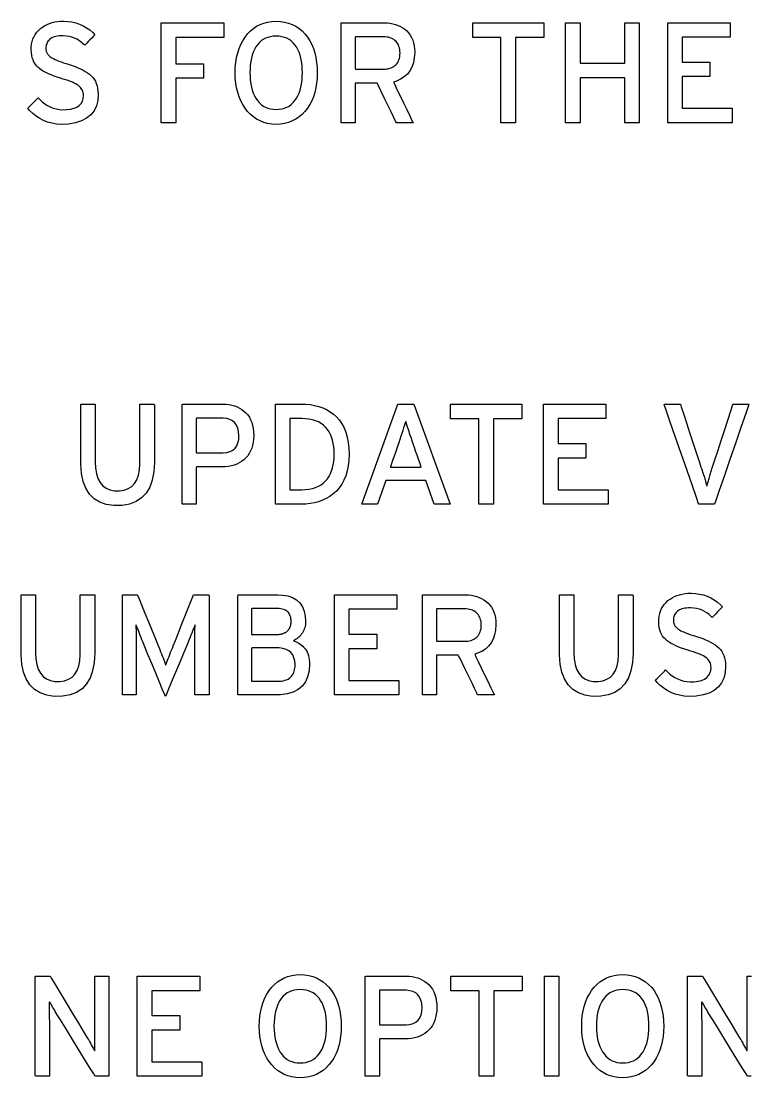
# Model space of a CAD drawing. Extents: x 1 to 47.7, y 0.2 to 33.4.
# Drawn here: x 4.24 to 6.152, y 21.392 to 24.162 of the extents above; entities that cross this region are included whole.
import ezdxf

# ---------------------------------------------------------------- set-up
doc = ezdxf.new("R2010")
doc.units = 0
doc.header["$MEASUREMENT"] = 0
doc.layers.add('6_0____DWG', color=7, linetype='CONTINUOUS')

msp = doc.modelspace()

# ---------------------------------------------------------------- linework, layer by layer
at = {"layer": '6_0____DWG'}
for points in [[(4.442, 23.9712), (4.4409, 23.9546), (4.4374, 23.94), (4.4314, 23.9273), (4.4229, 23.9165), (4.412, 23.9077), (4.3986, 23.9007), (4.3828, 23.8958), (4.3645, 23.8927), (4.3454, 23.8917), (4.3329, 23.8927), (4.321, 23.8947), (4.3097, 23.8978), (4.299, 23.9019), (4.2889, 23.907), (4.2794, 23.9131), (4.2705, 23.9203), (4.2622, 23.9284), (4.2576, 23.9342), (4.2592, 23.9358), (4.2623, 23.9389), (4.2664, 23.943), (4.271, 23.9475), (4.2755, 23.9521), (4.2796, 23.9562), (4.2828, 23.9593), (4.2845, 23.9611), (4.2884, 23.9574), (4.295, 23.9512), (4.302, 23.9458), (4.3091, 23.9413), (4.3165, 23.9375), (4.3242, 23.9344), (4.3322, 23.9322), (4.3404, 23.9308), (4.3488, 23.9301), (4.3596, 23.9303), (4.3699, 23.9316), (4.3788, 23.9338), (4.3863, 23.937), (4.3925, 23.9412), (4.3973, 23.9464), (4.4007, 23.9526), (4.4028, 23.9598), (4.4036, 23.968), (4.4034, 23.9715), (4.403, 23.9748), (4.4022, 23.9778), (4.4011, 23.9808), (4.3997, 23.9836), (4.3979, 23.9862), (4.3958, 23.9888), (4.3935, 23.9912), (4.3907, 23.9934), (4.3874, 23.9956), (4.3837, 23.9979), (4.3794, 24), (4.3747, 24.0022), (4.3694, 24.0043), (4.3637, 24.0065), (4.3575, 24.0085), (4.3508, 24.0106), (4.3431, 24.0128), (4.3345, 24.0155), (4.3264, 24.0183), (4.3188, 24.0212), (4.3117, 24.0243), (4.3052, 24.0275), (4.2992, 24.0308), (4.2937, 24.0343), (4.2887, 24.0379), (4.2842, 24.0416), (4.2802, 24.0456), (4.2767, 24.0502), (4.2738, 24.0552), (4.2713, 24.0606), (4.2694, 24.0665), (4.268, 24.0729), (4.267, 24.0798), (4.2666, 24.0871), (4.2668, 24.0948), (4.2677, 24.1022), (4.2691, 24.1091), (4.2712, 24.1157), (4.2739, 24.1219), (4.2772, 24.1278), (4.2811, 24.1332), (4.2856, 24.1383), (4.2907, 24.1429), (4.2962, 24.147), (4.3019, 24.1506), (4.308, 24.1537), (4.3144, 24.1563), (4.3211, 24.1585), (4.3282, 24.1602), (4.3355, 24.1614), (4.3432, 24.1622), (4.3516, 24.1624), (4.3628, 24.1618), (4.3735, 24.1603), (4.3837, 24.1579), (4.3935, 24.1546), (4.4029, 24.1503), (4.4118, 24.1452), (4.4202, 24.1392), (4.4282, 24.1323), (4.4336, 24.1267), (4.4321, 24.1252), (4.4292, 24.1221), (4.4252, 24.118), (4.4207, 24.1134), (4.4162, 24.1087), (4.4121, 24.1044), (4.4089, 24.1011), (4.407, 24.0991), (4.4042, 24.1015), (4.3987, 24.1066), (4.3928, 24.111), (4.3865, 24.1148), (4.38, 24.1179), (4.373, 24.1204), (4.3658, 24.1222), (4.3581, 24.1234), (4.3502, 24.124), (4.3442, 24.1239), (4.3395, 24.1236), (4.3351, 24.123), (4.3311, 24.1222), (4.3273, 24.1212), (4.3239, 24.12), (4.3208, 24.1185), (4.318, 24.1168), (4.3155, 24.1149), (4.3133, 24.1128), (4.3113, 24.1105), (4.3097, 24.1081), (4.3082, 24.1056), (4.3071, 24.1029), (4.3062, 24.1002), (4.3055, 24.0973), (4.3052, 24.0943), (4.305, 24.0913), (4.3051, 24.0897), (4.3052, 24.0883), (4.3053, 24.0869), (4.3056, 24.0855), (4.3058, 24.0842), (4.3062, 24.0829), (4.3066, 24.0817), (4.3071, 24.0805), (4.3077, 24.0793), (4.3083, 24.0781), (4.309, 24.0768), (4.3099, 24.0756), (4.3109, 24.0744), (4.3119, 24.0732), (4.3131, 24.0721), (4.3144, 24.0709), (4.3157, 24.0698), (4.3178, 24.0683), (4.321, 24.0662), (4.3247, 24.0641), (4.329, 24.062), (4.3337, 24.0599), (4.339, 24.0578), (4.3448, 24.0556), (4.351, 24.0535), (4.3578, 24.0513), (4.3658, 24.0488), (4.374, 24.0462), (4.3818, 24.0434), (4.3891, 24.0404), (4.396, 24.0373), (4.4024, 24.034), (4.4085, 24.0306), (4.4141, 24.027), (4.4192, 24.0233), (4.4239, 24.0193), (4.4281, 24.0149), (4.4317, 24.01), (4.4348, 24.0046), (4.4373, 23.9989), (4.4393, 23.9926), (4.4407, 23.9859), (4.4416, 23.9788)], [(5.0168, 24.0271), (5.0163, 24.0132), (5.015, 23.9999), (5.013, 23.9872), (5.0102, 23.9753), (5.0067, 23.964), (5.0023, 23.9534), (4.9972, 23.9435), (4.9913, 23.9343), (4.9846, 23.9256), (4.9772, 23.9178), (4.9692, 23.9111), (4.9606, 23.9053), (4.9515, 23.9006), (4.9417, 23.8968), (4.9314, 23.8941), (4.9205, 23.8923), (4.9089, 23.8916), (4.8975, 23.8923), (4.8867, 23.8941), (4.8765, 23.8968), (4.8668, 23.9006), (4.8578, 23.9053), (4.8494, 23.9111), (4.8415, 23.9178), (4.8343, 23.9256), (4.8276, 23.9343), (4.8215, 23.9435), (4.8163, 23.9534), (4.8118, 23.964), (4.8082, 23.9753), (4.8053, 23.9872), (4.8032, 23.9999), (4.802, 24.0132), (4.8015, 24.0271), (4.802, 24.0411), (4.8032, 24.0544), (4.8053, 24.0671), (4.8082, 24.0791), (4.8118, 24.0904), (4.8163, 24.1011), (4.8215, 24.1111), (4.8276, 24.1205), (4.8343, 24.1291), (4.8415, 24.1368), (4.8494, 24.1434), (4.8578, 24.1491), (4.8668, 24.1538), (4.8765, 24.1574), (4.8867, 24.1601), (4.8975, 24.1618), (4.9089, 24.1624), (4.9205, 24.1618), (4.9314, 24.1601), (4.9417, 24.1574), (4.9515, 24.1538), (4.9606, 24.1491), (4.9692, 24.1434), (4.9772, 24.1368), (4.9846, 24.1291), (4.9913, 24.1205), (4.9972, 24.1111), (5.0023, 24.1011), (5.0067, 24.0904), (5.0102, 24.0791), (5.013, 24.0671), (5.015, 24.0544), (5.0163, 24.0411)], [(5.2726, 24.0798), (5.2716, 24.0658), (5.2692, 24.0532), (5.2653, 24.042), (5.26, 24.032), (5.2533, 24.0234), (5.2451, 24.016), (5.2355, 24.01), (5.2244, 24.0054), (5.2169, 24.0025), (5.2201, 23.9959), (5.2261, 23.9834), (5.2341, 23.9669), (5.2429, 23.9486), (5.2518, 23.9304), (5.2596, 23.9142), (5.2654, 23.9021), (5.2683, 23.8961), (5.2676, 23.8958), (5.2639, 23.8958), (5.2581, 23.8958), (5.251, 23.8958), (5.2434, 23.8958), (5.2361, 23.8958), (5.23, 23.8958), (5.2259, 23.8958), (5.2245, 23.8959), (5.2223, 23.9004), (5.2171, 23.9111), (5.2098, 23.9262), (5.2013, 23.9437), (5.1927, 23.9615), (5.1847, 23.9779), (5.1784, 23.9909), (5.1748, 23.9985), (5.1737, 23.9997), (5.1698, 23.9997), (5.1629, 23.9997), (5.154, 23.9997), (5.1441, 23.9997), (5.1344, 23.9997), (5.1259, 23.9997), (5.1197, 23.9997), (5.1168, 23.9997), (5.1167, 23.9971), (5.1167, 23.9878), (5.1167, 23.9737), (5.1167, 23.9567), (5.1167, 23.9388), (5.1167, 23.9218), (5.1167, 23.9077), (5.1167, 23.8985), (5.1167, 23.8958), (5.1148, 23.8958), (5.1108, 23.8958), (5.1053, 23.8958), (5.099, 23.8958), (5.0926, 23.8958), (5.0868, 23.8958), (5.0822, 23.8958), (5.0797, 23.8958), (5.0794, 23.8988), (5.0794, 23.918), (5.0794, 23.9508), (5.0794, 23.9922), (5.0794, 24.0374), (5.0794, 24.0815), (5.0794, 24.1195), (5.0794, 24.1467), (5.0794, 24.1581), (5.0829, 24.1582), (5.0934, 24.1582), (5.1088, 24.1582), (5.1273, 24.1582), (5.1465, 24.1582), (5.1646, 24.1582), (5.1793, 24.1582), (5.1886, 24.1582), (5.193, 24.1582), (5.2008, 24.1578), (5.2083, 24.1569), (5.2154, 24.1555), (5.2223, 24.1536), (5.2288, 24.1513), (5.2351, 24.1484), (5.241, 24.145), (5.2467, 24.1411), (5.252, 24.1366), (5.2567, 24.1315), (5.2609, 24.1259), (5.2644, 24.1196), (5.2673, 24.1128), (5.2695, 24.1054), (5.2712, 24.0975), (5.2722, 24.0889)], [(4.978, 24.0271), (4.9777, 24.0374), (4.977, 24.0472), (4.9758, 24.0565), (4.9741, 24.0652), (4.972, 24.0733), (4.9693, 24.081), (4.9662, 24.0881), (4.9626, 24.0947), (4.9585, 24.1006), (4.9539, 24.1059), (4.9488, 24.1104), (4.9433, 24.1143), (4.9374, 24.1174), (4.9309, 24.1199), (4.9241, 24.1217), (4.9167, 24.1228), (4.9089, 24.1233), (4.9013, 24.1228), (4.8941, 24.1217), (4.8874, 24.1199), (4.881, 24.1174), (4.8752, 24.1143), (4.8697, 24.1104), (4.8647, 24.1059), (4.8601, 24.1006), (4.856, 24.0947), (4.8523, 24.0881), (4.8491, 24.081), (4.8464, 24.0733), (4.8442, 24.0652), (4.8425, 24.0565), (4.8412, 24.0472), (4.8405, 24.0374), (4.8403, 24.0271), (4.8405, 24.0169), (4.8412, 24.0073), (4.8425, 23.9981), (4.8442, 23.9895), (4.8464, 23.9814), (4.8491, 23.9738), (4.8523, 23.9668), (4.856, 23.9603), (4.8601, 23.9542), (4.8647, 23.9487), (4.8697, 23.944), (4.8752, 23.9399), (4.881, 23.9366), (4.8874, 23.9341), (4.8941, 23.9322), (4.9013, 23.9312), (4.9089, 23.9308), (4.9167, 23.9312), (4.9241, 23.9322), (4.9309, 23.9341), (4.9374, 23.9366), (4.9433, 23.9399), (4.9488, 23.944), (4.9539, 23.9487), (4.9585, 23.9542), (4.9626, 23.9603), (4.9662, 23.9668), (4.9693, 23.9738), (4.972, 23.9814), (4.9741, 23.9895), (4.9758, 23.9981), (4.977, 24.0073), (4.9777, 24.0169)], [(5.2342, 24.0787), (5.2339, 24.0835), (5.2334, 24.0881), (5.2325, 24.0923), (5.2313, 24.0963), (5.2299, 24.1), (5.2281, 24.1033), (5.226, 24.1064), (5.2236, 24.1091), (5.2208, 24.1117), (5.2178, 24.114), (5.2146, 24.1159), (5.2111, 24.1176), (5.2074, 24.1189), (5.2035, 24.12), (5.1993, 24.1207), (5.1949, 24.1211), (5.1908, 24.1213), (5.1872, 24.1213), (5.1789, 24.1213), (5.1676, 24.1213), (5.1548, 24.1213), (5.1418, 24.1213), (5.1301, 24.1213), (5.1214, 24.1213), (5.117, 24.1213), (5.1167, 24.1195), (5.1167, 24.1122), (5.1167, 24.1006), (5.1167, 24.0864), (5.1167, 24.0714), (5.1167, 24.0573), (5.1167, 24.0457), (5.1167, 24.0383), (5.117, 24.0366), (5.1214, 24.0366), (5.1301, 24.0366), (5.1418, 24.0366), (5.1548, 24.0366), (5.1676, 24.0366), (5.1789, 24.0366), (5.1872, 24.0366), (5.1908, 24.0366), (5.1948, 24.0367), (5.1992, 24.0371), (5.2033, 24.0378), (5.2072, 24.0388), (5.2109, 24.0401), (5.2143, 24.0417), (5.2175, 24.0435), (5.2205, 24.0457), (5.2232, 24.0482), (5.2257, 24.0509), (5.2279, 24.0539), (5.2297, 24.0573), (5.2313, 24.0609), (5.2325, 24.0649), (5.2333, 24.0692), (5.2339, 24.0738)], [(4.5896, 23.0052), (4.5881, 22.9806), (4.584, 22.959), (4.5773, 22.9404), (4.568, 22.9248), (4.5561, 22.9121), (4.5417, 22.9025), (4.5246, 22.8959), (4.505, 22.8923), (4.4833, 22.892), (4.4635, 22.8951), (4.4462, 22.9012), (4.4315, 22.9103), (4.4194, 22.9224), (4.4098, 22.9375), (4.4028, 22.9556), (4.3984, 22.9767), (4.3965, 23.0009), (4.3964, 23.0098), (4.3964, 23.0233), (4.3964, 23.0439), (4.3964, 23.0689), (4.3964, 23.0954), (4.3964, 23.1203), (4.3964, 23.141), (4.3964, 23.1545), (4.3965, 23.1582), (4.3985, 23.1582), (4.4026, 23.1582), (4.4083, 23.1582), (4.4148, 23.1582), (4.4214, 23.1582), (4.4273, 23.1582), (4.4318, 23.1582), (4.4342, 23.1582), (4.4345, 23.1561), (4.4345, 23.1445), (4.4345, 23.1251), (4.4345, 23.1009), (4.4345, 23.0747), (4.4345, 23.0494), (4.4345, 23.0278), (4.4345, 23.0127), (4.4345, 23.007), (4.4353, 22.9904), (4.4376, 22.9759), (4.4416, 22.9634), (4.4471, 22.9529), (4.4542, 22.9444), (4.4628, 22.938), (4.473, 22.9336), (4.4848, 22.9312), (4.498, 22.931), (4.5104, 22.9329), (4.5211, 22.9367), (4.5302, 22.9426), (4.5377, 22.9503), (4.5436, 22.9601), (4.5478, 22.9718), (4.5505, 22.9855), (4.5515, 23.0011), (4.5515, 23.0082), (4.5515, 23.0219), (4.5515, 23.0427), (4.5515, 23.068), (4.5515, 23.0947), (4.5515, 23.1199), (4.5515, 23.1408), (4.5515, 23.1545), (4.5516, 23.1582), (4.5535, 23.1582), (4.5577, 23.1582), (4.5634, 23.1582), (4.5699, 23.1582), (4.5764, 23.1582), (4.5823, 23.1582), (4.5869, 23.1582), (4.5893, 23.1582), (4.5896, 23.1561), (4.5896, 23.1443), (4.5896, 23.1247), (4.5896, 23.1002), (4.5896, 23.0737), (4.5896, 23.0481), (4.5896, 23.0262), (4.5896, 23.0109)], [(4.8503, 23.0761), (4.8499, 23.0669), (4.8489, 23.0583), (4.8473, 23.0501), (4.845, 23.0425), (4.8421, 23.0355), (4.8386, 23.0289), (4.8344, 23.0229), (4.8297, 23.0175), (4.8243, 23.0125), (4.8186, 23.0082), (4.8125, 23.0044), (4.8059, 23.0011), (4.799, 22.9985), (4.7916, 22.9964), (4.7838, 22.9949), (4.7757, 22.994), (4.7671, 22.9936), (4.7641, 22.9936), (4.7578, 22.9936), (4.7485, 22.9936), (4.7374, 22.9936), (4.7258, 22.9936), (4.715, 22.9936), (4.7062, 22.9936), (4.7008, 22.9936), (4.6996, 22.9932), (4.6996, 22.9872), (4.6996, 22.9758), (4.6996, 22.9607), (4.6996, 22.9438), (4.6996, 22.927), (4.6996, 22.9122), (4.6996, 22.9013), (4.6996, 22.896), (4.6988, 22.8958), (4.6955, 22.8958), (4.6904, 22.8958), (4.6842, 22.8958), (4.6777, 22.8958), (4.6716, 22.8958), (4.6665, 22.8958), (4.6632, 22.8958), (4.6623, 22.8964), (4.6623, 22.9104), (4.6623, 22.9397), (4.6623, 22.9795), (4.6623, 23.0245), (4.6623, 23.0698), (4.6623, 23.1103), (4.6623, 23.1411), (4.6623, 23.1571), (4.6641, 23.1582), (4.6728, 23.1582), (4.6869, 23.1582), (4.7042, 23.1582), (4.7227, 23.1582), (4.7405, 23.1582), (4.7554, 23.1582), (4.7654, 23.1582), (4.7696, 23.1582), (4.7778, 23.1579), (4.7856, 23.157), (4.793, 23.1556), (4.8001, 23.1536), (4.8068, 23.151), (4.8132, 23.1479), (4.8191, 23.1443), (4.8247, 23.1401), (4.83, 23.1353), (4.8347, 23.1298), (4.8388, 23.1239), (4.8422, 23.1173), (4.8451, 23.1102), (4.8473, 23.1025), (4.8489, 23.0943), (4.8499, 23.0855)], [(5.1003, 23.027), (5.0996, 23.0113), (5.0979, 22.9966), (5.0953, 22.9829), (5.0916, 22.9703), (5.087, 22.9587), (5.0814, 22.9482), (5.0748, 22.9387), (5.0672, 22.9302), (5.0587, 22.9229), (5.0497, 22.9164), (5.0404, 22.9109), (5.0305, 22.9062), (5.0203, 22.9023), (5.0095, 22.8994), (4.9984, 22.8973), (4.9867, 22.8962), (4.9763, 22.8958), (4.9729, 22.8958), (4.9652, 22.8958), (4.9547, 22.8958), (4.9426, 22.8958), (4.9305, 22.8958), (4.9196, 22.8958), (4.9115, 22.8958), (4.9074, 22.8958), (4.9071, 22.9012), (4.9071, 22.924), (4.9071, 22.9599), (4.9071, 23.0038), (4.9071, 23.0503), (4.9071, 23.0941), (4.9071, 23.1301), (4.9071, 23.1529), (4.9074, 23.1582), (4.9115, 23.1582), (4.9196, 23.1582), (4.9305, 23.1582), (4.9426, 23.1582), (4.9547, 23.1582), (4.9652, 23.1582), (4.9729, 23.1582), (4.9763, 23.1582), (4.9869, 23.158), (4.9988, 23.1569), (5.0101, 23.155), (5.0209, 23.1522), (5.0313, 23.1485), (5.0412, 23.1439), (5.0505, 23.1384), (5.0594, 23.132), (5.0678, 23.1247), (5.0752, 23.1162), (5.0817, 23.1067), (5.0873, 23.0961), (5.0918, 23.0844), (5.0954, 23.0717), (5.098, 23.0579), (5.0996, 23.043)], [(6.0594, 22.8958), (6.0578, 22.8958), (6.0537, 22.8958), (6.0478, 22.8958), (6.0409, 22.8958), (6.0337, 22.8958), (6.0271, 22.8958), (6.0217, 22.8958), (6.0185, 22.8958), (6.0174, 22.8972), (6.0117, 22.9134), (6.0011, 22.944), (5.9871, 22.9842), (5.9715, 23.0291), (5.956, 23.0737), (5.9423, 23.1133), (5.932, 23.1428), (5.9269, 23.1575), (5.9275, 23.1582), (5.9311, 23.1582), (5.9368, 23.1582), (5.9437, 23.1582), (5.9511, 23.1582), (5.9582, 23.1582), (5.9641, 23.1582), (5.9682, 23.1582), (5.9695, 23.1582), (5.9719, 23.1509), (5.9776, 23.1336), (5.9855, 23.1093), (5.9947, 23.0812), (6.0041, 23.0524), (6.0128, 23.026), (6.0196, 23.0051), (6.0236, 22.9928), (6.0247, 22.9897), (6.0256, 22.9868), (6.0266, 22.984), (6.0275, 22.9811), (6.0285, 22.9781), (6.0295, 22.9751), (6.0306, 22.972), (6.0316, 22.9689), (6.0326, 22.9657), (6.0336, 22.9624), (6.0344, 22.9593), (6.0353, 22.9564), (6.036, 22.9537), (6.0367, 22.9511), (6.0374, 22.9487), (6.0379, 22.9465), (6.0385, 22.9445), (6.039, 22.9432), (6.0394, 22.9452), (6.04, 22.9473), (6.0406, 22.9496), (6.0413, 22.952), (6.0421, 22.9547), (6.043, 22.9575), (6.044, 22.9604), (6.045, 22.9636), (6.046, 22.9669), (6.047, 22.9701), (6.0479, 22.9733), (6.0488, 22.9764), (6.0498, 22.9795), (6.0507, 22.9825), (6.0515, 22.9854), (6.0524, 22.9882), (6.0533, 22.991), (6.055, 22.9964), (6.0601, 23.0122), (6.0676, 23.0353), (6.0765, 23.0629), (6.0859, 23.0918), (6.0946, 23.1188), (6.1017, 23.1409), (6.1063, 23.1549), (6.1075, 23.1582), (6.1098, 23.1582), (6.1146, 23.1582), (6.1209, 23.1582), (6.1281, 23.1582), (6.1353, 23.1582), (6.1417, 23.1582), (6.1467, 23.1582), (6.1493, 23.1582), (6.1481, 23.1542), (6.141, 23.1335), (6.1294, 23.0998), (6.115, 23.0578), (6.0995, 23.0126), (6.0844, 22.9688), (6.0716, 22.9315), (6.0627, 22.9056)], [(4.8115, 23.0761), (4.8107, 23.0864), (4.8086, 23.0953), (4.8052, 23.1029), (4.8006, 23.1092), (4.7948, 23.1142), (4.7878, 23.1179), (4.7795, 23.1202), (4.77, 23.1212), (4.7661, 23.1213), (4.7595, 23.1213), (4.7495, 23.1213), (4.7375, 23.1213), (4.7251, 23.1213), (4.7138, 23.1213), (4.7049, 23.1213), (4.7001, 23.1213), (4.6996, 23.1199), (4.6996, 23.1122), (4.6996, 23.0997), (4.6996, 23.0842), (4.6996, 23.0677), (4.6996, 23.0521), (4.6996, 23.0396), (4.6996, 23.032), (4.7001, 23.0306), (4.7049, 23.0306), (4.7138, 23.0306), (4.7251, 23.0306), (4.7375, 23.0306), (4.7495, 23.0306), (4.7595, 23.0306), (4.7661, 23.0306), (4.77, 23.0306), (4.7797, 23.0317), (4.7882, 23.0341), (4.7953, 23.0379), (4.8012, 23.0429), (4.8057, 23.0492), (4.8089, 23.0569), (4.8109, 23.0658)], [(5.0615, 23.027), (5.0612, 23.0368), (5.0604, 23.0462), (5.059, 23.055), (5.057, 23.0633), (5.0546, 23.0712), (5.0515, 23.0786), (5.0479, 23.0855), (5.0437, 23.0919), (5.0389, 23.0978), (5.0333, 23.1031), (5.0271, 23.1076), (5.0201, 23.1115), (5.0124, 23.1146), (5.0041, 23.117), (4.995, 23.1188), (4.9853, 23.1198), (4.9764, 23.1202), (4.9748, 23.1202), (4.9714, 23.1202), (4.9666, 23.1202), (4.9612, 23.1202), (4.9557, 23.1202), (4.9508, 23.1202), (4.9471, 23.1202), (4.9453, 23.1202), (4.9452, 23.1164), (4.9452, 23.1002), (4.9452, 23.0747), (4.9452, 23.0435), (4.9452, 23.0105), (4.9452, 22.9794), (4.9452, 22.9539), (4.9452, 22.9377), (4.9453, 22.9339), (4.9471, 22.9339), (4.9508, 22.9339), (4.9557, 22.9339), (4.9612, 22.9339), (4.9666, 22.9339), (4.9714, 22.9339), (4.9748, 22.9339), (4.9764, 22.9339), (4.9853, 22.9342), (4.995, 22.9353), (5.0041, 22.9371), (5.0124, 22.9396), (5.0201, 22.9428), (5.0271, 22.9467), (5.0333, 22.9514), (5.0389, 22.9567), (5.0437, 22.9627), (5.0479, 22.9691), (5.0515, 22.976), (5.0546, 22.9833), (5.057, 22.9911), (5.059, 22.9994), (5.0604, 23.0081), (5.0612, 23.0173)], [(5.2686, 23.0537), (5.2656, 23.0623), (5.2629, 23.0706), (5.2602, 23.0785), (5.2577, 23.0861), (5.2554, 23.0933), (5.2532, 23.1002), (5.2511, 23.1067), (5.2491, 23.1129), (5.2474, 23.1093), (5.2455, 23.103), (5.2435, 23.0962), (5.2413, 23.0891), (5.2389, 23.0816), (5.2364, 23.0738), (5.2336, 23.0655), (5.2308, 23.0569), (5.2292, 23.0524), (5.2275, 23.0473), (5.2246, 23.039), (5.221, 23.0287), (5.2172, 23.0178), (5.2136, 23.0075), (5.2108, 22.9992), (5.209, 22.9941), (5.2092, 22.9932), (5.215, 22.9932), (5.2254, 22.9932), (5.2389, 22.9932), (5.2536, 22.9932), (5.2677, 22.9932), (5.2796, 22.9932), (5.2875, 22.9932), (5.2896, 22.9933), (5.2884, 22.9967), (5.2859, 23.0039), (5.2825, 23.0137), (5.2787, 23.0246), (5.2749, 23.0353), (5.2717, 23.0446), (5.2694, 23.0512)], [(4.4332, 22.5052), (4.4317, 22.4806), (4.4276, 22.459), (4.4209, 22.4404), (4.4116, 22.4248), (4.3998, 22.4121), (4.3853, 22.4025), (4.3683, 22.3959), (4.3486, 22.3923), (4.3269, 22.392), (4.3071, 22.3951), (4.2899, 22.4012), (4.2752, 22.4103), (4.263, 22.4224), (4.2535, 22.4375), (4.2465, 22.4556), (4.242, 22.4767), (4.2401, 22.5009), (4.2401, 22.5098), (4.2401, 22.5233), (4.2401, 22.5439), (4.2401, 22.5689), (4.2401, 22.5954), (4.2401, 22.6203), (4.2401, 22.641), (4.2401, 22.6545), (4.2401, 22.6582), (4.2421, 22.6582), (4.2463, 22.6582), (4.252, 22.6582), (4.2584, 22.6582), (4.265, 22.6582), (4.2709, 22.6582), (4.2754, 22.6582), (4.2779, 22.6582), (4.2781, 22.6561), (4.2781, 22.6445), (4.2781, 22.6251), (4.2781, 22.6009), (4.2781, 22.5747), (4.2781, 22.5494), (4.2781, 22.5278), (4.2781, 22.5127), (4.2781, 22.507), (4.2789, 22.4904), (4.2813, 22.4759), (4.2852, 22.4634), (4.2907, 22.4529), (4.2978, 22.4444), (4.3064, 22.438), (4.3167, 22.4336), (4.3285, 22.4312), (4.3417, 22.431), (4.354, 22.4329), (4.3647, 22.4367), (4.3738, 22.4426), (4.3813, 22.4503), (4.3872, 22.4601), (4.3914, 22.4718), (4.3941, 22.4855), (4.3951, 22.5011), (4.3952, 22.5082), (4.3952, 22.5219), (4.3952, 22.5427), (4.3952, 22.568), (4.3952, 22.5947), (4.3952, 22.6199), (4.3952, 22.6408), (4.3952, 22.6545), (4.3952, 22.6582), (4.3972, 22.6582), (4.4014, 22.6582), (4.407, 22.6582), (4.4135, 22.6582), (4.4201, 22.6582), (4.426, 22.6582), (4.4305, 22.6582), (4.433, 22.6582), (4.4332, 22.6561), (4.4332, 22.6443), (4.4332, 22.6247), (4.4332, 22.6002), (4.4332, 22.5737), (4.4332, 22.5481), (4.4332, 22.5262), (4.4332, 22.5109)], [(4.6958, 22.3957), (4.6958, 22.4007), (4.6958, 22.4141), (4.6958, 22.4333), (4.6958, 22.4559), (4.6958, 22.4796), (4.6958, 22.5017), (4.6958, 22.5198), (4.6958, 22.5315), (4.6958, 22.536), (4.6958, 22.5424), (4.6958, 22.5485), (4.6959, 22.5543), (4.696, 22.5598), (4.6961, 22.5649), (4.6962, 22.5698), (4.6963, 22.5743), (4.6964, 22.5785), (4.6959, 22.5792), (4.6945, 22.5755), (4.693, 22.5715), (4.6913, 22.5672), (4.6895, 22.5626), (4.6876, 22.5577), (4.6855, 22.5526), (4.6833, 22.5471), (4.681, 22.5413), (4.6792, 22.5369), (4.6744, 22.5254), (4.6666, 22.5067), (4.6569, 22.4836), (4.6464, 22.4585), (4.6362, 22.4341), (4.6274, 22.4131), (4.6212, 22.3981), (4.6185, 22.3917), (4.6167, 22.3959), (4.6112, 22.4092), (4.603, 22.4291), (4.5931, 22.4529), (4.5827, 22.4781), (4.5729, 22.5019), (4.5647, 22.5218), (4.5592, 22.5351), (4.5571, 22.54), (4.5548, 22.5458), (4.5526, 22.5514), (4.5506, 22.5566), (4.5486, 22.5616), (4.5468, 22.5662), (4.5451, 22.5706), (4.5435, 22.5746), (4.542, 22.5784), (4.5411, 22.5794), (4.5413, 22.5753), (4.5414, 22.5708), (4.5415, 22.566), (4.5416, 22.561), (4.5417, 22.5556), (4.5417, 22.5498), (4.5418, 22.5438), (4.5418, 22.5375), (4.5418, 22.533), (4.5418, 22.523), (4.5418, 22.5061), (4.5418, 22.4847), (4.5418, 22.4612), (4.5418, 22.4381), (4.5418, 22.4179), (4.5418, 22.4031), (4.5418, 22.396), (4.541, 22.3957), (4.538, 22.3957), (4.5333, 22.3957), (4.5276, 22.3957), (4.5215, 22.3957), (4.5156, 22.3957), (4.5107, 22.3957), (4.5072, 22.3957), (4.5059, 22.3957), (4.5059, 22.4052), (4.5059, 22.4304), (4.5059, 22.4668), (4.5059, 22.5096), (4.5059, 22.5542), (4.5059, 22.596), (4.5059, 22.6303), (4.5059, 22.6524), (4.506, 22.6582), (4.508, 22.6582), (4.5122, 22.6582), (4.518, 22.6582), (4.5245, 22.6582), (4.5311, 22.6582), (4.5372, 22.6582), (4.542, 22.6582), (4.5448, 22.6582), (4.5457, 22.6572), (4.5494, 22.6481), (4.5561, 22.6317), (4.5647, 22.6105), (4.5743, 22.587), (4.5838, 22.5636), (4.5922, 22.5428), (4.5986, 22.5271), (4.6019, 22.519), (4.6038, 22.5146), (4.6061, 22.5089), (4.6083, 22.5034), (4.6105, 22.4981), (4.6125, 22.4929), (4.6144, 22.4879), (4.6161, 22.483), (4.6178, 22.4784), (4.6194, 22.4738), (4.6209, 22.4773), (4.6225, 22.4819), (4.6243, 22.4866), (4.6261, 22.4916), (4.6281, 22.4967), (4.6302, 22.502), (4.6323, 22.5075), (4.6346, 22.5132), (4.6368, 22.5185), (4.6392, 22.5246), (4.6449, 22.5388), (4.6528, 22.5587), (4.662, 22.5817), (4.6715, 22.6054), (4.6802, 22.6274), (4.6873, 22.645), (4.6916, 22.6559), (4.6927, 22.6582), (4.6951, 22.6582), (4.6996, 22.6582), (4.7057, 22.6582), (4.7125, 22.6582), (4.7193, 22.6582), (4.7254, 22.6582), (4.7302, 22.6582), (4.7328, 22.6582), (4.7331, 22.6552), (4.7331, 22.6364), (4.7331, 22.6044), (4.7331, 22.5639), (4.7331, 22.5195), (4.7331, 22.4759), (4.7331, 22.4377), (4.7331, 22.4096), (4.7331, 22.3962), (4.7323, 22.3957), (4.7292, 22.3957), (4.7243, 22.3957), (4.7183, 22.3957), (4.712, 22.3957), (4.7059, 22.3957), (4.7007, 22.3957), (4.6971, 22.3957)], [(4.9969, 22.4763), (4.9955, 22.4586), (4.9917, 22.4431), (4.9857, 22.4298), (4.9773, 22.4187), (4.9667, 22.4097), (4.9537, 22.403), (4.9383, 22.3985), (4.9207, 22.3962), (4.9091, 22.3958), (4.9023, 22.3958), (4.8899, 22.3958), (4.874, 22.3958), (4.8565, 22.3958), (4.8393, 22.3958), (4.8244, 22.3958), (4.8136, 22.3958), (4.809, 22.3958), (4.809, 22.4037), (4.809, 22.4286), (4.809, 22.4654), (4.809, 22.5092), (4.809, 22.555), (4.809, 22.5976), (4.809, 22.6322), (4.809, 22.6537), (4.8094, 22.6582), (4.8158, 22.6582), (4.828, 22.6582), (4.8442, 22.6582), (4.8622, 22.6582), (4.8801, 22.6582), (4.896, 22.6582), (4.9076, 22.6582), (4.9132, 22.6582), (4.9258, 22.6576), (4.94, 22.6552), (4.9523, 22.6509), (4.9627, 22.6448), (4.9713, 22.6368), (4.9779, 22.627), (4.9826, 22.6153), (4.9855, 22.6018), (4.9864, 22.5891), (4.9862, 22.5846), (4.9858, 22.5803), (4.9851, 22.5762), (4.9842, 22.5723), (4.983, 22.5686), (4.9816, 22.5651), (4.9799, 22.5617), (4.978, 22.5585), (4.9759, 22.5555), (4.9737, 22.5527), (4.9713, 22.55), (4.9687, 22.5475), (4.966, 22.5452), (4.9631, 22.543), (4.9601, 22.5409), (4.9569, 22.539), (4.9544, 22.5374), (4.9581, 22.5364), (4.9618, 22.535), (4.9653, 22.5333), (4.9688, 22.5314), (4.9722, 22.5291), (4.9756, 22.5265), (4.9788, 22.5236), (4.982, 22.5203), (4.9851, 22.5168), (4.9878, 22.5129), (4.9901, 22.5087), (4.9921, 22.5042), (4.9938, 22.4993), (4.9951, 22.494), (4.996, 22.4885), (4.9966, 22.4826)], [(5.4857, 22.5798), (5.4847, 22.5658), (5.4823, 22.5532), (5.4785, 22.542), (5.4732, 22.532), (5.4664, 22.5234), (5.4582, 22.516), (5.4486, 22.51), (5.4375, 22.5054), (5.43, 22.5025), (5.4332, 22.4959), (5.4393, 22.4834), (5.4472, 22.4669), (5.4561, 22.4486), (5.4649, 22.4304), (5.4727, 22.4142), (5.4786, 22.4021), (5.4815, 22.3961), (5.4807, 22.3958), (5.4771, 22.3958), (5.4712, 22.3958), (5.4641, 22.3958), (5.4565, 22.3958), (5.4493, 22.3958), (5.4432, 22.3958), (5.439, 22.3958), (5.4376, 22.3959), (5.4355, 22.4004), (5.4302, 22.4111), (5.4229, 22.4262), (5.4145, 22.4437), (5.4058, 22.4615), (5.3979, 22.4779), (5.3916, 22.4909), (5.3879, 22.4985), (5.3869, 22.4997), (5.383, 22.4997), (5.376, 22.4997), (5.3671, 22.4997), (5.3572, 22.4997), (5.3475, 22.4997), (5.339, 22.4997), (5.3328, 22.4997), (5.3299, 22.4997), (5.3299, 22.4971), (5.3299, 22.4878), (5.3299, 22.4737), (5.3299, 22.4567), (5.3299, 22.4388), (5.3299, 22.4218), (5.3299, 22.4077), (5.3299, 22.3985), (5.3298, 22.3958), (5.328, 22.3958), (5.3239, 22.3958), (5.3184, 22.3958), (5.3121, 22.3958), (5.3057, 22.3958), (5.2999, 22.3958), (5.2954, 22.3958), (5.2929, 22.3958), (5.2926, 22.3988), (5.2926, 22.418), (5.2926, 22.4508), (5.2926, 22.4922), (5.2926, 22.5374), (5.2926, 22.5815), (5.2926, 22.6195), (5.2926, 22.6467), (5.2926, 22.6581), (5.296, 22.6582), (5.3065, 22.6582), (5.322, 22.6582), (5.3404, 22.6582), (5.3597, 22.6582), (5.3777, 22.6582), (5.3924, 22.6582), (5.4018, 22.6582), (5.4062, 22.6582), (5.414, 22.6578), (5.4214, 22.6569), (5.4286, 22.6555), (5.4354, 22.6536), (5.442, 22.6513), (5.4482, 22.6484), (5.4542, 22.645), (5.4598, 22.6411), (5.4651, 22.6366), (5.4699, 22.6315), (5.474, 22.6259), (5.4775, 22.6196), (5.4804, 22.6128), (5.4827, 22.6054), (5.4843, 22.5975), (5.4853, 22.5889)], [(5.8453, 22.5052), (5.8438, 22.4806), (5.8397, 22.459), (5.833, 22.4404), (5.8238, 22.4248), (5.8119, 22.4121), (5.7974, 22.4025), (5.7804, 22.3959), (5.7607, 22.3923), (5.739, 22.392), (5.7192, 22.3951), (5.702, 22.4012), (5.6873, 22.4103), (5.6751, 22.4224), (5.6656, 22.4375), (5.6586, 22.4556), (5.6541, 22.4767), (5.6522, 22.5009), (5.6522, 22.5098), (5.6522, 22.5233), (5.6522, 22.5439), (5.6522, 22.5689), (5.6522, 22.5954), (5.6522, 22.6203), (5.6522, 22.641), (5.6522, 22.6545), (5.6522, 22.6582), (5.6542, 22.6582), (5.6584, 22.6582), (5.6641, 22.6582), (5.6705, 22.6582), (5.6771, 22.6582), (5.683, 22.6582), (5.6875, 22.6582), (5.69, 22.6582), (5.6902, 22.6561), (5.6902, 22.6445), (5.6902, 22.6251), (5.6902, 22.6009), (5.6902, 22.5747), (5.6902, 22.5494), (5.6902, 22.5278), (5.6902, 22.5127), (5.6902, 22.507), (5.691, 22.4904), (5.6934, 22.4759), (5.6973, 22.4634), (5.7028, 22.4529), (5.7099, 22.4444), (5.7185, 22.438), (5.7288, 22.4336), (5.7406, 22.4312), (5.7538, 22.431), (5.7661, 22.4329), (5.7768, 22.4367), (5.7859, 22.4426), (5.7934, 22.4503), (5.7993, 22.4601), (5.8036, 22.4718), (5.8062, 22.4855), (5.8073, 22.5011), (5.8073, 22.5082), (5.8073, 22.5219), (5.8073, 22.5427), (5.8073, 22.568), (5.8073, 22.5947), (5.8073, 22.6199), (5.8073, 22.6408), (5.8073, 22.6545), (5.8073, 22.6582), (5.8093, 22.6582), (5.8135, 22.6582), (5.8192, 22.6582), (5.8256, 22.6582), (5.8322, 22.6582), (5.8381, 22.6582), (5.8426, 22.6582), (5.8451, 22.6582), (5.8453, 22.6561), (5.8453, 22.6443), (5.8453, 22.6247), (5.8453, 22.6002), (5.8453, 22.5737), (5.8453, 22.5481), (5.8453, 22.5262), (5.8453, 22.5109)], [(6.0883, 22.4712), (6.0872, 22.4546), (6.0837, 22.44), (6.0777, 22.4273), (6.0692, 22.4165), (6.0583, 22.4077), (6.0449, 22.4007), (6.0291, 22.3958), (6.0108, 22.3927), (5.9917, 22.3917), (5.9792, 22.3927), (5.9673, 22.3947), (5.956, 22.3978), (5.9453, 22.4019), (5.9352, 22.407), (5.9257, 22.4131), (5.9168, 22.4203), (5.9085, 22.4284), (5.9039, 22.4342), (5.9055, 22.4358), (5.9086, 22.4389), (5.9127, 22.443), (5.9173, 22.4475), (5.9218, 22.4521), (5.9259, 22.4562), (5.9291, 22.4593), (5.9308, 22.4611), (5.9347, 22.4574), (5.9414, 22.4512), (5.9483, 22.4458), (5.9554, 22.4413), (5.9628, 22.4375), (5.9705, 22.4344), (5.9785, 22.4322), (5.9867, 22.4308), (5.9951, 22.4301), (6.0059, 22.4303), (6.0162, 22.4316), (6.0251, 22.4338), (6.0326, 22.437), (6.0388, 22.4412), (6.0436, 22.4464), (6.047, 22.4526), (6.0491, 22.4598), (6.0499, 22.468), (6.0497, 22.4715), (6.0493, 22.4748), (6.0485, 22.4778), (6.0474, 22.4808), (6.046, 22.4836), (6.0442, 22.4862), (6.0421, 22.4888), (6.0398, 22.4912), (6.037, 22.4934), (6.0337, 22.4956), (6.03, 22.4979), (6.0257, 22.5), (6.021, 22.5022), (6.0157, 22.5043), (6.01, 22.5065), (6.0038, 22.5085), (5.9971, 22.5106), (5.9894, 22.5128), (5.9808, 22.5155), (5.9727, 22.5183), (5.9651, 22.5212), (5.958, 22.5243), (5.9515, 22.5275), (5.9455, 22.5308), (5.94, 22.5343), (5.935, 22.5379), (5.9305, 22.5416), (5.9265, 22.5456), (5.923, 22.5502), (5.9201, 22.5552), (5.9176, 22.5606), (5.9157, 22.5665), (5.9143, 22.5729), (5.9133, 22.5798), (5.9129, 22.5871), (5.9131, 22.5948), (5.914, 22.6022), (5.9154, 22.6091), (5.9175, 22.6157), (5.9202, 22.6219), (5.9235, 22.6278), (5.9274, 22.6332), (5.9319, 22.6383), (5.937, 22.6429), (5.9425, 22.647), (5.9482, 22.6506), (5.9543, 22.6537), (5.9607, 22.6563), (5.9674, 22.6585), (5.9745, 22.6602), (5.9818, 22.6614), (5.9895, 22.6622), (5.9979, 22.6624), (6.0091, 22.6618), (6.0198, 22.6603), (6.03, 22.6579), (6.0398, 22.6546), (6.0492, 22.6503), (6.0581, 22.6452), (6.0665, 22.6392), (6.0745, 22.6323), (6.0799, 22.6267), (6.0784, 22.6252), (6.0755, 22.6221), (6.0715, 22.618), (6.067, 22.6134), (6.0625, 22.6087), (6.0584, 22.6044), (6.0552, 22.6011), (6.0533, 22.5991), (6.0505, 22.6015), (6.045, 22.6066), (6.0391, 22.611), (6.0328, 22.6148), (6.0263, 22.6179), (6.0193, 22.6204), (6.0121, 22.6222), (6.0044, 22.6234), (5.9965, 22.624), (5.9905, 22.6239), (5.9858, 22.6236), (5.9814, 22.623), (5.9774, 22.6222), (5.9736, 22.6212), (5.9702, 22.62), (5.9671, 22.6185), (5.9643, 22.6168), (5.9618, 22.6149), (5.9596, 22.6128), (5.9576, 22.6105), (5.956, 22.6081), (5.9545, 22.6056), (5.9534, 22.6029), (5.9525, 22.6002), (5.9518, 22.5973), (5.9515, 22.5943), (5.9513, 22.5913), (5.9514, 22.5897), (5.9515, 22.5883), (5.9516, 22.5869), (5.9519, 22.5855), (5.9522, 22.5842), (5.9525, 22.5829), (5.9529, 22.5817), (5.9534, 22.5805), (5.954, 22.5793), (5.9546, 22.5781), (5.9553, 22.5768), (5.9562, 22.5756), (5.9572, 22.5744), (5.9582, 22.5732), (5.9594, 22.5721), (5.9607, 22.5709), (5.962, 22.5698), (5.9641, 22.5683), (5.9673, 22.5662), (5.971, 22.5641), (5.9753, 22.562), (5.98, 22.5599), (5.9853, 22.5578), (5.9911, 22.5556), (5.9973, 22.5535), (6.0041, 22.5513), (6.0121, 22.5488), (6.0203, 22.5462), (6.0281, 22.5434), (6.0354, 22.5404), (6.0423, 22.5373), (6.0487, 22.534), (6.0548, 22.5306), (6.0604, 22.527), (6.0655, 22.5233), (6.0702, 22.5193), (6.0744, 22.5149), (6.078, 22.51), (6.0811, 22.5046), (6.0836, 22.4989), (6.0856, 22.4926), (6.087, 22.4859), (6.0879, 22.4788)], [(4.9483, 22.5879), (4.9482, 22.5913), (4.9479, 22.5946), (4.9474, 22.5978), (4.9466, 22.6008), (4.9457, 22.6037), (4.9445, 22.6064), (4.9432, 22.609), (4.9416, 22.6115), (4.9396, 22.6137), (4.9373, 22.6157), (4.9347, 22.6174), (4.9318, 22.6188), (4.9286, 22.62), (4.9252, 22.621), (4.9214, 22.6217), (4.9174, 22.6221), (4.9131, 22.6224), (4.9104, 22.6224), (4.9035, 22.6224), (4.8936, 22.6224), (4.8819, 22.6224), (4.87, 22.6224), (4.8591, 22.6224), (4.8505, 22.6224), (4.8455, 22.6224), (4.8448, 22.6217), (4.8448, 22.6168), (4.8448, 22.6082), (4.8448, 22.5973), (4.8448, 22.5854), (4.8448, 22.5738), (4.8448, 22.5639), (4.8448, 22.557), (4.8448, 22.5544), (4.8474, 22.5544), (4.8544, 22.5544), (4.8643, 22.5544), (4.8759, 22.5544), (4.8879, 22.5544), (4.8988, 22.5544), (4.9074, 22.5544), (4.9124, 22.5544), (4.9142, 22.5544), (4.9164, 22.5545), (4.9185, 22.5547), (4.9205, 22.5549), (4.9225, 22.5553), (4.9243, 22.5557), (4.9261, 22.5562), (4.9278, 22.5568), (4.9294, 22.5575), (4.9309, 22.5582), (4.9323, 22.559), (4.9337, 22.5598), (4.9351, 22.5606), (4.9363, 22.5615), (4.9376, 22.5625), (4.9387, 22.5634), (4.9398, 22.5645), (4.9413, 22.5661), (4.9429, 22.5684), (4.9443, 22.5709), (4.9456, 22.5734), (4.9466, 22.5761), (4.9473, 22.5789), (4.9479, 22.5818), (4.9482, 22.5848)], [(5.4473, 22.5787), (5.447, 22.5835), (5.4465, 22.5881), (5.4456, 22.5923), (5.4445, 22.5963), (5.443, 22.6), (5.4412, 22.6033), (5.4391, 22.6064), (5.4367, 22.6091), (5.434, 22.6117), (5.431, 22.614), (5.4278, 22.6159), (5.4243, 22.6176), (5.4206, 22.6189), (5.4166, 22.62), (5.4124, 22.6207), (5.408, 22.6211), (5.4039, 22.6213), (5.4003, 22.6213), (5.3921, 22.6213), (5.3808, 22.6213), (5.3679, 22.6213), (5.3549, 22.6213), (5.3433, 22.6213), (5.3345, 22.6213), (5.3301, 22.6213), (5.3299, 22.6195), (5.3299, 22.6122), (5.3299, 22.6006), (5.3299, 22.5864), (5.3299, 22.5714), (5.3299, 22.5573), (5.3299, 22.5457), (5.3299, 22.5383), (5.3301, 22.5366), (5.3345, 22.5366), (5.3433, 22.5366), (5.3549, 22.5366), (5.3679, 22.5366), (5.3808, 22.5366), (5.3921, 22.5366), (5.4003, 22.5366), (5.4039, 22.5366), (5.4079, 22.5367), (5.4123, 22.5371), (5.4164, 22.5378), (5.4203, 22.5388), (5.424, 22.5401), (5.4274, 22.5417), (5.4306, 22.5435), (5.4336, 22.5457), (5.4364, 22.5482), (5.4389, 22.5509), (5.441, 22.5539), (5.4429, 22.5573), (5.4444, 22.5609), (5.4456, 22.5649), (5.4465, 22.5692), (5.447, 22.5738)], [(4.9588, 22.4752), (4.958, 22.4849), (4.9559, 22.4934), (4.9526, 22.5007), (4.948, 22.5067), (4.9422, 22.5116), (4.9351, 22.5152), (4.9268, 22.5176), (4.9172, 22.5188), (4.9125, 22.5189), (4.9066, 22.5189), (4.8971, 22.5189), (4.8855, 22.5189), (4.8731, 22.5189), (4.8615, 22.5189), (4.852, 22.5189), (4.8461, 22.5189), (4.8448, 22.5185), (4.8448, 22.5129), (4.8448, 22.5022), (4.8448, 22.4882), (4.8448, 22.4727), (4.8448, 22.4575), (4.8448, 22.4444), (4.8448, 22.4352), (4.8448, 22.4317), (4.8475, 22.4317), (4.8547, 22.4317), (4.8649, 22.4317), (4.8767, 22.4317), (4.8888, 22.4317), (4.8997, 22.4317), (4.908, 22.4317), (4.9124, 22.4317), (4.9167, 22.4318), (4.9222, 22.4322), (4.9274, 22.433), (4.9321, 22.4341), (4.9365, 22.4356), (4.9404, 22.4374), (4.9438, 22.4396), (4.9469, 22.4421), (4.9495, 22.445), (4.9516, 22.448), (4.9535, 22.4512), (4.9551, 22.4546), (4.9564, 22.4583), (4.9575, 22.4622), (4.9582, 22.4663), (4.9586, 22.4706)], [(4.4341, 21.3958), (4.4304, 21.4018), (4.4206, 21.4179), (4.4064, 21.4409), (4.3897, 21.468), (4.3724, 21.4962), (4.3562, 21.5225), (4.343, 21.5438), (4.3348, 21.5573), (4.3321, 21.5616), (4.3296, 21.5657), (4.3273, 21.5697), (4.325, 21.5736), (4.3227, 21.5774), (4.3206, 21.581), (4.3185, 21.5845), (4.3165, 21.588), (4.3146, 21.5913), (4.3138, 21.5891), (4.3138, 21.5828), (4.3139, 21.5763), (4.3139, 21.5696), (4.3139, 21.5627), (4.314, 21.5556), (4.314, 21.5482), (4.3141, 21.5407), (4.3142, 21.533), (4.3142, 21.5282), (4.3142, 21.516), (4.3142, 21.4976), (4.3142, 21.4755), (4.3142, 21.4522), (4.3142, 21.4301), (4.3142, 21.4117), (4.3142, 21.3995), (4.3142, 21.3958), (4.3124, 21.3958), (4.3086, 21.3958), (4.3032, 21.3958), (4.2971, 21.3958), (4.2908, 21.3958), (4.285, 21.3958), (4.2804, 21.3958), (4.2777, 21.3958), (4.2772, 21.3977), (4.2772, 21.4147), (4.2772, 21.4456), (4.2772, 21.4857), (4.2772, 21.5303), (4.2772, 21.5744), (4.2772, 21.6135), (4.2772, 21.6428), (4.2772, 21.6574), (4.278, 21.6582), (4.2812, 21.6582), (4.2862, 21.6582), (4.2924, 21.6582), (4.299, 21.6582), (4.3054, 21.6582), (4.3109, 21.6582), (4.3147, 21.6582), (4.3161, 21.6582), (4.3196, 21.6524), (4.329, 21.6368), (4.3425, 21.6143), (4.3585, 21.588), (4.375, 21.5606), (4.3904, 21.535), (4.4029, 21.5142), (4.4108, 21.5011), (4.4135, 21.4966), (4.4164, 21.4918), (4.4191, 21.4871), (4.4217, 21.4825), (4.4242, 21.4782), (4.4265, 21.474), (4.4288, 21.4699), (4.4309, 21.4661), (4.433, 21.4624), (4.4337, 21.4645), (4.4337, 21.471), (4.4336, 21.4777), (4.4336, 21.4846), (4.4335, 21.4916), (4.4335, 21.4989), (4.4335, 21.5063), (4.4334, 21.5139), (4.4334, 21.5217), (4.4334, 21.5265), (4.4334, 21.5386), (4.4334, 21.5569), (4.4334, 21.5789), (4.4334, 21.6021), (4.4334, 21.6241), (4.4334, 21.6424), (4.4334, 21.6546), (4.4335, 21.6582), (4.4352, 21.6582), (4.439, 21.6582), (4.4444, 21.6582), (4.4505, 21.6582), (4.4568, 21.6582), (4.4626, 21.6582), (4.4672, 21.6582), (4.4699, 21.6582), (4.4704, 21.6564), (4.4704, 21.6394), (4.4704, 21.6084), (4.4704, 21.5683), (4.4704, 21.5238), (4.4704, 21.4796), (4.4704, 21.4405), (4.4704, 21.4113), (4.4704, 21.3967), (4.4697, 21.3958), (4.4667, 21.3958), (4.462, 21.3958), (4.4562, 21.3958), (4.45, 21.3958), (4.4441, 21.3958), (4.439, 21.3958), (4.4355, 21.3958)], [(5.0799, 21.5271), (5.0795, 21.5132), (5.0782, 21.4999), (5.0762, 21.4872), (5.0734, 21.4753), (5.0698, 21.464), (5.0655, 21.4534), (5.0603, 21.4435), (5.0544, 21.4343), (5.0477, 21.4256), (5.0403, 21.4178), (5.0324, 21.4111), (5.0238, 21.4053), (5.0146, 21.4006), (5.0049, 21.3968), (4.9946, 21.3941), (4.9836, 21.3923), (4.9721, 21.3916), (4.9607, 21.3923), (4.9499, 21.3941), (4.9396, 21.3968), (4.93, 21.4006), (4.921, 21.4053), (4.9125, 21.4111), (4.9047, 21.4178), (4.8975, 21.4256), (4.8908, 21.4343), (4.8847, 21.4435), (4.8795, 21.4534), (4.875, 21.464), (4.8713, 21.4753), (4.8685, 21.4872), (4.8664, 21.4999), (4.8651, 21.5132), (4.8646, 21.5271), (4.8651, 21.5411), (4.8664, 21.5544), (4.8685, 21.5671), (4.8713, 21.5791), (4.875, 21.5904), (4.8795, 21.6011), (4.8847, 21.6111), (4.8908, 21.6205), (4.8975, 21.6291), (4.9047, 21.6368), (4.9125, 21.6434), (4.921, 21.6491), (4.93, 21.6538), (4.9396, 21.6574), (4.9499, 21.6601), (4.9607, 21.6618), (4.9721, 21.6624), (4.9836, 21.6618), (4.9946, 21.6601), (5.0049, 21.6574), (5.0146, 21.6538), (5.0238, 21.6491), (5.0324, 21.6434), (5.0403, 21.6368), (5.0477, 21.6291), (5.0544, 21.6205), (5.0603, 21.6111), (5.0655, 21.6011), (5.0698, 21.5904), (5.0734, 21.5791), (5.0762, 21.5671), (5.0782, 21.5544), (5.0795, 21.5411)], [(5.3306, 21.5761), (5.3302, 21.5669), (5.3292, 21.5583), (5.3275, 21.5501), (5.3253, 21.5425), (5.3224, 21.5355), (5.3189, 21.5289), (5.3147, 21.5229), (5.3099, 21.5175), (5.3046, 21.5125), (5.2989, 21.5082), (5.2927, 21.5044), (5.2862, 21.5011), (5.2792, 21.4985), (5.2719, 21.4964), (5.2641, 21.4949), (5.256, 21.494), (5.2474, 21.4936), (5.2444, 21.4936), (5.2381, 21.4936), (5.2288, 21.4936), (5.2177, 21.4936), (5.2061, 21.4936), (5.1953, 21.4936), (5.1865, 21.4936), (5.1811, 21.4936), (5.1799, 21.4932), (5.1799, 21.4872), (5.1799, 21.4758), (5.1799, 21.4607), (5.1799, 21.4438), (5.1799, 21.427), (5.1799, 21.4122), (5.1799, 21.4013), (5.1799, 21.396), (5.179, 21.3958), (5.1757, 21.3958), (5.1707, 21.3958), (5.1645, 21.3958), (5.158, 21.3958), (5.1518, 21.3958), (5.1468, 21.3958), (5.1435, 21.3958), (5.1426, 21.3964), (5.1426, 21.4104), (5.1426, 21.4397), (5.1426, 21.4795), (5.1426, 21.5245), (5.1426, 21.5698), (5.1426, 21.6103), (5.1426, 21.6411), (5.1426, 21.6571), (5.1444, 21.6582), (5.1531, 21.6582), (5.1671, 21.6582), (5.1844, 21.6582), (5.203, 21.6582), (5.2207, 21.6582), (5.2357, 21.6582), (5.2457, 21.6582), (5.2499, 21.6582), (5.258, 21.6579), (5.2659, 21.657), (5.2733, 21.6556), (5.2804, 21.6536), (5.2871, 21.651), (5.2934, 21.6479), (5.2994, 21.6443), (5.305, 21.6401), (5.3103, 21.6353), (5.315, 21.6298), (5.319, 21.6239), (5.3225, 21.6173), (5.3254, 21.6102), (5.3276, 21.6025), (5.3292, 21.5943), (5.3302, 21.5855)], [(5.9259, 21.5271), (5.9254, 21.5132), (5.9242, 21.4999), (5.9221, 21.4872), (5.9193, 21.4753), (5.9158, 21.464), (5.9114, 21.4534), (5.9063, 21.4435), (5.9004, 21.4343), (5.8937, 21.4256), (5.8863, 21.4178), (5.8783, 21.4111), (5.8697, 21.4053), (5.8606, 21.4006), (5.8508, 21.3968), (5.8405, 21.3941), (5.8296, 21.3923), (5.8181, 21.3916), (5.8066, 21.3923), (5.7958, 21.3941), (5.7856, 21.3968), (5.7759, 21.4006), (5.7669, 21.4053), (5.7585, 21.4111), (5.7507, 21.4178), (5.7434, 21.4256), (5.7367, 21.4343), (5.7307, 21.4435), (5.7254, 21.4534), (5.7209, 21.464), (5.7173, 21.4753), (5.7144, 21.4872), (5.7123, 21.4999), (5.7111, 21.5132), (5.7106, 21.5271), (5.7111, 21.5411), (5.7123, 21.5544), (5.7144, 21.5671), (5.7173, 21.5791), (5.7209, 21.5904), (5.7254, 21.6011), (5.7307, 21.6111), (5.7367, 21.6205), (5.7434, 21.6291), (5.7507, 21.6368), (5.7585, 21.6434), (5.7669, 21.6491), (5.7759, 21.6538), (5.7856, 21.6574), (5.7958, 21.6601), (5.8066, 21.6618), (5.8181, 21.6624), (5.8296, 21.6618), (5.8405, 21.6601), (5.8508, 21.6574), (5.8606, 21.6538), (5.8697, 21.6491), (5.8783, 21.6434), (5.8863, 21.6368), (5.8937, 21.6291), (5.9004, 21.6205), (5.9063, 21.6111), (5.9114, 21.6011), (5.9158, 21.5904), (5.9193, 21.5791), (5.9221, 21.5671), (5.9242, 21.5544), (5.9254, 21.5411)], [(5.0412, 21.5271), (5.0409, 21.5374), (5.0402, 21.5472), (5.039, 21.5565), (5.0373, 21.5652), (5.0351, 21.5733), (5.0325, 21.581), (5.0294, 21.5881), (5.0257, 21.5947), (5.0216, 21.6006), (5.017, 21.6059), (5.012, 21.6104), (5.0065, 21.6143), (5.0005, 21.6174), (4.9941, 21.6199), (4.9872, 21.6217), (4.9799, 21.6228), (4.9721, 21.6233), (4.9645, 21.6228), (4.9573, 21.6217), (4.9505, 21.6199), (4.9442, 21.6174), (4.9383, 21.6143), (4.9329, 21.6104), (4.9279, 21.6059), (4.9233, 21.6006), (4.9191, 21.5947), (4.9155, 21.5881), (4.9123, 21.581), (4.9096, 21.5733), (4.9074, 21.5652), (4.9056, 21.5565), (4.9044, 21.5472), (4.9037, 21.5374), (4.9034, 21.5271), (4.9037, 21.5169), (4.9044, 21.5073), (4.9056, 21.4981), (4.9074, 21.4895), (4.9096, 21.4814), (4.9123, 21.4738), (4.9155, 21.4668), (4.9191, 21.4603), (4.9233, 21.4542), (4.9279, 21.4487), (4.9329, 21.444), (4.9383, 21.4399), (4.9442, 21.4366), (4.9505, 21.4341), (4.9573, 21.4322), (4.9645, 21.4312), (4.9721, 21.4308), (4.9799, 21.4312), (4.9872, 21.4322), (4.9941, 21.4341), (5.0005, 21.4366), (5.0065, 21.4399), (5.012, 21.444), (5.017, 21.4487), (5.0216, 21.4542), (5.0257, 21.4603), (5.0294, 21.4668), (5.0325, 21.4738), (5.0351, 21.4814), (5.0373, 21.4895), (5.039, 21.4981), (5.0402, 21.5073), (5.0409, 21.5169)], [(5.2918, 21.5761), (5.291, 21.5864), (5.2888, 21.5953), (5.2855, 21.6029), (5.2809, 21.6092), (5.2751, 21.6142), (5.268, 21.6179), (5.2598, 21.6202), (5.2502, 21.6212), (5.2464, 21.6213), (5.2398, 21.6213), (5.2297, 21.6213), (5.2178, 21.6213), (5.2054, 21.6213), (5.194, 21.6213), (5.1852, 21.6213), (5.1804, 21.6213), (5.1799, 21.6199), (5.1799, 21.6122), (5.1799, 21.5997), (5.1799, 21.5842), (5.1799, 21.5677), (5.1799, 21.5521), (5.1799, 21.5396), (5.1799, 21.532), (5.1804, 21.5306), (5.1852, 21.5306), (5.194, 21.5306), (5.2054, 21.5306), (5.2178, 21.5306), (5.2297, 21.5306), (5.2398, 21.5306), (5.2464, 21.5306), (5.2503, 21.5306), (5.26, 21.5317), (5.2685, 21.5341), (5.2756, 21.5379), (5.2814, 21.5429), (5.286, 21.5492), (5.2892, 21.5569), (5.2912, 21.5658)], [(5.8871, 21.5271), (5.8869, 21.5374), (5.8861, 21.5472), (5.8849, 21.5565), (5.8833, 21.5652), (5.8811, 21.5733), (5.8784, 21.581), (5.8753, 21.5881), (5.8717, 21.5947), (5.8676, 21.6006), (5.863, 21.6059), (5.8579, 21.6104), (5.8524, 21.6143), (5.8465, 21.6174), (5.8401, 21.6199), (5.8332, 21.6217), (5.8259, 21.6228), (5.8181, 21.6233), (5.8104, 21.6228), (5.8032, 21.6217), (5.7965, 21.6199), (5.7902, 21.6174), (5.7843, 21.6143), (5.7788, 21.6104), (5.7738, 21.6059), (5.7692, 21.6006), (5.7651, 21.5947), (5.7614, 21.5881), (5.7582, 21.581), (5.7555, 21.5733), (5.7533, 21.5652), (5.7516, 21.5565), (5.7504, 21.5472), (5.7496, 21.5374), (5.7494, 21.5271), (5.7496, 21.5169), (5.7504, 21.5073), (5.7516, 21.4981), (5.7533, 21.4895), (5.7555, 21.4814), (5.7582, 21.4738), (5.7614, 21.4668), (5.7651, 21.4603), (5.7692, 21.4542), (5.7738, 21.4487), (5.7788, 21.444), (5.7843, 21.4399), (5.7902, 21.4366), (5.7965, 21.4341), (5.8032, 21.4322), (5.8104, 21.4312), (5.8181, 21.4308), (5.8259, 21.4312), (5.8332, 21.4322), (5.8401, 21.4341), (5.8465, 21.4366), (5.8524, 21.4399), (5.8579, 21.444), (5.863, 21.4487), (5.8676, 21.4542), (5.8717, 21.4603), (5.8753, 21.4668), (5.8784, 21.4738), (5.8811, 21.4814), (5.8833, 21.4895), (5.8849, 21.4981), (5.8861, 21.5073), (5.8869, 21.5169)]]:
    msp.add_lwpolyline(points, close=True, dxfattribs=at)
for points in [[(4.6458, 24.1198), (4.6458, 24.0509), (4.7188, 24.0509), (4.7188, 24.0125), (4.6458, 24.0125), (4.6458, 23.8958), (4.6077, 23.8958), (4.6077, 24.1582), (4.7715, 24.1582), (4.7715, 24.1198), (4.6458, 24.1198)], [(5.537, 24.1198), (5.537, 23.8958), (5.4989, 23.8958), (5.4989, 24.1198), (5.4248, 24.1198), (5.4248, 24.1582), (5.6112, 24.1582), (5.6112, 24.1198), (5.537, 24.1198)], [(5.8236, 23.8958), (5.8236, 24.0136), (5.7065, 24.0136), (5.7065, 23.8958), (5.6685, 23.8958), (5.6685, 24.1582), (5.7065, 24.1582), (5.7065, 24.052), (5.8236, 24.052), (5.8236, 24.1582), (5.8616, 24.1582), (5.8616, 23.8958), (5.8236, 23.8958)], [(5.9362, 23.8958), (5.9362, 24.1582), (6.0999, 24.1582), (6.0999, 24.1202), (5.9742, 24.1202), (5.9742, 24.0549), (6.0472, 24.0549), (6.0472, 24.0169), (5.9742, 24.0169), (5.9742, 23.9339), (6.1054, 23.9339), (6.1054, 23.8958), (5.9362, 23.8958)], [(5.3237, 22.8958), (5.3017, 22.9581), (5.1966, 22.9581), (5.1748, 22.8958), (5.134, 22.8958), (5.2285, 23.1582), (5.2702, 23.1582), (5.3658, 22.8958), (5.3237, 22.8958)], [(5.4789, 23.1198), (5.4789, 22.8958), (5.4409, 22.8958), (5.4409, 23.1198), (5.3667, 23.1198), (5.3667, 23.1582), (5.5532, 23.1582), (5.5532, 23.1198), (5.4789, 23.1198)], [(5.6104, 22.8958), (5.6104, 23.1582), (5.7742, 23.1582), (5.7742, 23.1202), (5.6485, 23.1202), (5.6485, 23.0549), (5.7215, 23.0549), (5.7215, 23.0169), (5.6485, 23.0169), (5.6485, 22.9339), (5.7797, 22.9339), (5.7797, 22.8958), (5.6104, 22.8958)], [(5.062, 22.3958), (5.062, 22.6582), (5.2258, 22.6582), (5.2258, 22.6202), (5.1001, 22.6202), (5.1001, 22.5549), (5.1731, 22.5549), (5.1731, 22.5169), (5.1001, 22.5169), (5.1001, 22.4339), (5.2313, 22.4339), (5.2313, 22.3958), (5.062, 22.3958)], [(4.5449, 21.3958), (4.5449, 21.6582), (4.7087, 21.6582), (4.7087, 21.6202), (4.583, 21.6202), (4.583, 21.5549), (4.656, 21.5549), (4.656, 21.5169), (4.583, 21.5169), (4.583, 21.4339), (4.7142, 21.4339), (4.7142, 21.3958), (4.5449, 21.3958)], [(5.4798, 21.6198), (5.4798, 21.3958), (5.4418, 21.3958), (5.4418, 21.6198), (5.3676, 21.6198), (5.3676, 21.6582), (5.5541, 21.6582), (5.5541, 21.6198), (5.4798, 21.6198)], [(5.613, 21.3958), (5.613, 21.6582), (5.651, 21.6582), (5.651, 21.3958), (5.613, 21.3958)], [(6.1554, 21.3958), (6.1503, 21.3958), (6.1468, 21.3958), (6.1454, 21.3958), (6.1417, 21.4018), (6.1319, 21.4179), (6.1177, 21.4409), (6.101, 21.468), (6.0837, 21.4962), (6.0675, 21.5225), (6.0543, 21.5438), (6.0461, 21.5573), (6.0434, 21.5616), (6.0409, 21.5657), (6.0386, 21.5697), (6.0363, 21.5736), (6.034, 21.5774), (6.0319, 21.581), (6.0298, 21.5845), (6.0278, 21.588), (6.0259, 21.5913), (6.0251, 21.5891), (6.0251, 21.5828), (6.0252, 21.5763), (6.0252, 21.5696), (6.0252, 21.5627), (6.0253, 21.5556), (6.0253, 21.5482), (6.0254, 21.5407), (6.0255, 21.533), (6.0255, 21.5282), (6.0255, 21.516), (6.0255, 21.4976), (6.0255, 21.4755), (6.0255, 21.4522), (6.0255, 21.4301), (6.0255, 21.4117), (6.0255, 21.3995), (6.0255, 21.3958), (6.0238, 21.3958), (6.0199, 21.3958), (6.0145, 21.3958), (6.0084, 21.3958), (6.0021, 21.3958), (5.9963, 21.3958), (5.9917, 21.3958), (5.989, 21.3958), (5.9885, 21.3977), (5.9885, 21.4147), (5.9885, 21.4456), (5.9885, 21.4857), (5.9885, 21.5303), (5.9885, 21.5744), (5.9885, 21.6135), (5.9885, 21.6428), (5.9885, 21.6574), (5.9893, 21.6582), (5.9925, 21.6582), (5.9975, 21.6582), (6.0037, 21.6582), (6.0103, 21.6582), (6.0167, 21.6582), (6.0222, 21.6582), (6.026, 21.6582), (6.0274, 21.6582), (6.0309, 21.6524), (6.0403, 21.6368), (6.0538, 21.6143), (6.0698, 21.588), (6.0863, 21.5606), (6.1017, 21.535), (6.1142, 21.5142), (6.1221, 21.5011), (6.1248, 21.4966), (6.1277, 21.4918), (6.1304, 21.4871), (6.133, 21.4825), (6.1355, 21.4782), (6.1378, 21.474), (6.1401, 21.4699), (6.1422, 21.4661), (6.1443, 21.4624), (6.1451, 21.4645), (6.145, 21.471), (6.1449, 21.4777), (6.1449, 21.4846), (6.1448, 21.4916), (6.1448, 21.4989), (6.1448, 21.5063), (6.1447, 21.5139), (6.1447, 21.5217), (6.1447, 21.5265), (6.1447, 21.5386), (6.1447, 21.5569), (6.1447, 21.5789), (6.1447, 21.6021), (6.1447, 21.6241), (6.1447, 21.6424), (6.1447, 21.6546), (6.1448, 21.6582), (6.1465, 21.6582), (6.1503, 21.6582), (6.1557, 21.6582)]]:
    msp.add_lwpolyline(points, dxfattribs=at)

doc.saveas('drawing.dxf')
